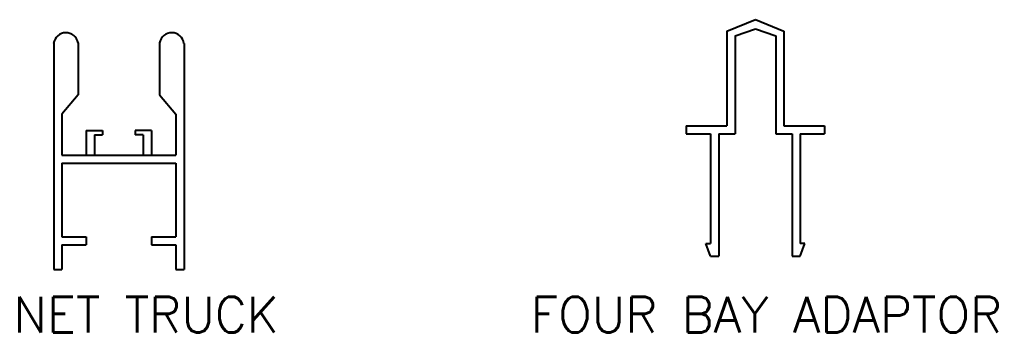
# Model space of a CAD drawing. Header units: millimetres. Extents: x -27371 to -844, y 11365 to 35579.
# Drawn here: x -4112.1 to -3992.1, y 13877.4 to 13915.7 of the extents above; entities that cross this region are included whole.
import ezdxf

# ---------------------------------------------------------------- set-up
doc = ezdxf.new("R2010")
doc.units = ezdxf.units.MM
doc.styles.add('Annotative', font='romans.shx')

msp = doc.modelspace()

# ---------------------------------------------------------------- linework, layer by layer
for p, q in [((-4025.3, 13914.32), (-4021.8, 13915.74)), ((-4021.8, 13915.74), (-4018.3, 13914.32)), ((-4025.3, 13914.32), (-4025.3, 13902.74)), ((-4024.3, 13913.74), (-4021.8, 13914.59)), ((-4021.8, 13914.59), (-4019.3, 13913.74)), ((-4018.3, 13914.32), (-4018.3, 13902.74)), ((-4024.3, 13913.74), (-4024.3, 13902.74)), ((-4019.3, 13913.74), (-4019.3, 13902.74)), ((-4107.94, 13912.83), (-4107.94, 13885.13)), ((-4104.94, 13912.9), (-4104.94, 13906.5)), ((-4094.94, 13912.9), (-4094.94, 13906.5)), ((-4091.94, 13912.83), (-4091.94, 13885.13)), ((-4104.94, 13906.5), (-4106.94, 13904.13)), ((-4094.94, 13906.5), (-4092.94, 13904.13)), ((-4106.94, 13904.13), (-4106.94, 13899.13)), ((-4092.94, 13904.13), (-4092.94, 13899.13)), ((-4030.3, 13902.74), (-4025.3, 13902.74)), ((-4030.3, 13902.74), (-4030.3, 13901.74)), ((-4024.3, 13902.74), (-4024.3, 13901.74)), ((-4019.3, 13902.74), (-4019.3, 13901.74)), ((-4018.3, 13902.74), (-4013.3, 13902.74)), ((-4013.3, 13902.74), (-4013.3, 13901.74)), ((-4103.94, 13902.13), (-4103.94, 13899.13)), ((-4103.94, 13902.13), (-4101.94, 13902.13)), ((-4102.94, 13901.63), (-4102.94, 13899.13)), ((-4102.94, 13901.63), (-4101.94, 13901.63)), ((-4101.94, 13902.13), (-4101.94, 13901.63)), ((-4097.94, 13902.13), (-4097.94, 13901.63)), ((-4095.94, 13902.13), (-4097.94, 13902.13)), ((-4096.94, 13901.63), (-4097.94, 13901.63)), ((-4096.94, 13901.63), (-4096.94, 13899.13)), ((-4095.94, 13902.13), (-4095.94, 13899.13)), ((-4030.3, 13901.74), (-4027.3, 13901.74)), ((-4027.3, 13901.74), (-4027.3, 13888.3)), ((-4026.3, 13901.74), (-4026.3, 13886.74)), ((-4026.3, 13901.74), (-4024.3, 13901.74)), ((-4019.3, 13901.74), (-4017.3, 13901.74)), ((-4017.3, 13901.74), (-4017.3, 13886.74)), ((-4016.3, 13901.74), (-4016.3, 13888.3)), ((-4016.3, 13901.74), (-4013.3, 13901.74)), ((-4106.94, 13899.13), (-4092.94, 13899.13)), ((-4106.94, 13898.13), (-4092.94, 13898.13)), ((-4106.94, 13898.13), (-4106.94, 13889.13)), ((-4092.94, 13898.13), (-4092.94, 13889.13)), ((-4106.94, 13889.13), (-4103.94, 13889.13)), ((-4103.94, 13889.13), (-4103.94, 13888.13)), ((-4103.94, 13889.13), (-4103.94, 13888.13)), ((-4095.94, 13889.13), (-4092.94, 13889.13)), ((-4095.94, 13889.13), (-4095.94, 13888.13)), ((-4106.94, 13888.13), (-4103.94, 13888.13)), ((-4106.94, 13888.13), (-4106.94, 13885.13)), ((-4095.94, 13888.13), (-4092.94, 13888.13)), ((-4092.94, 13888.13), (-4092.94, 13885.13)), ((-4027.3, 13886.74), (-4027.87, 13888.3)), ((-4027.87, 13888.3), (-4027.3, 13888.3)), ((-4016.3, 13886.74), (-4015.74, 13888.3)), ((-4015.74, 13888.3), (-4016.3, 13888.3)), ((-4027.3, 13886.74), (-4026.3, 13886.74)), ((-4017.3, 13886.74), (-4016.3, 13886.74)), ((-4107.94, 13885.13), (-4106.94, 13885.13)), ((-4092.94, 13885.13), (-4091.94, 13885.13))]:
    msp.add_line(p, q)
for centre, start, end in [((-4106.44, 13912.61), 10.7251, 171.7414), ((-4093.45, 13912.61), 8.2586, 169.2749)]:
    msp.add_arc(centre, 1.52, start, end)

# ---------------------------------------------------------------- texts
at = {"width": 80.0299, "attachment_point": 1, "style": 'Annotative'}
for s, insert, char_height in [('NET TRUCK', (-4112.88, 13881.77), 4.369), ('FOUR BAY ADAPTOR', (-4049.38, 13881.77), 4.3687)]:
    msp.add_mtext(s, dxfattribs=dict(at, insert=insert, char_height=char_height))

doc.saveas('drawing.dxf')
